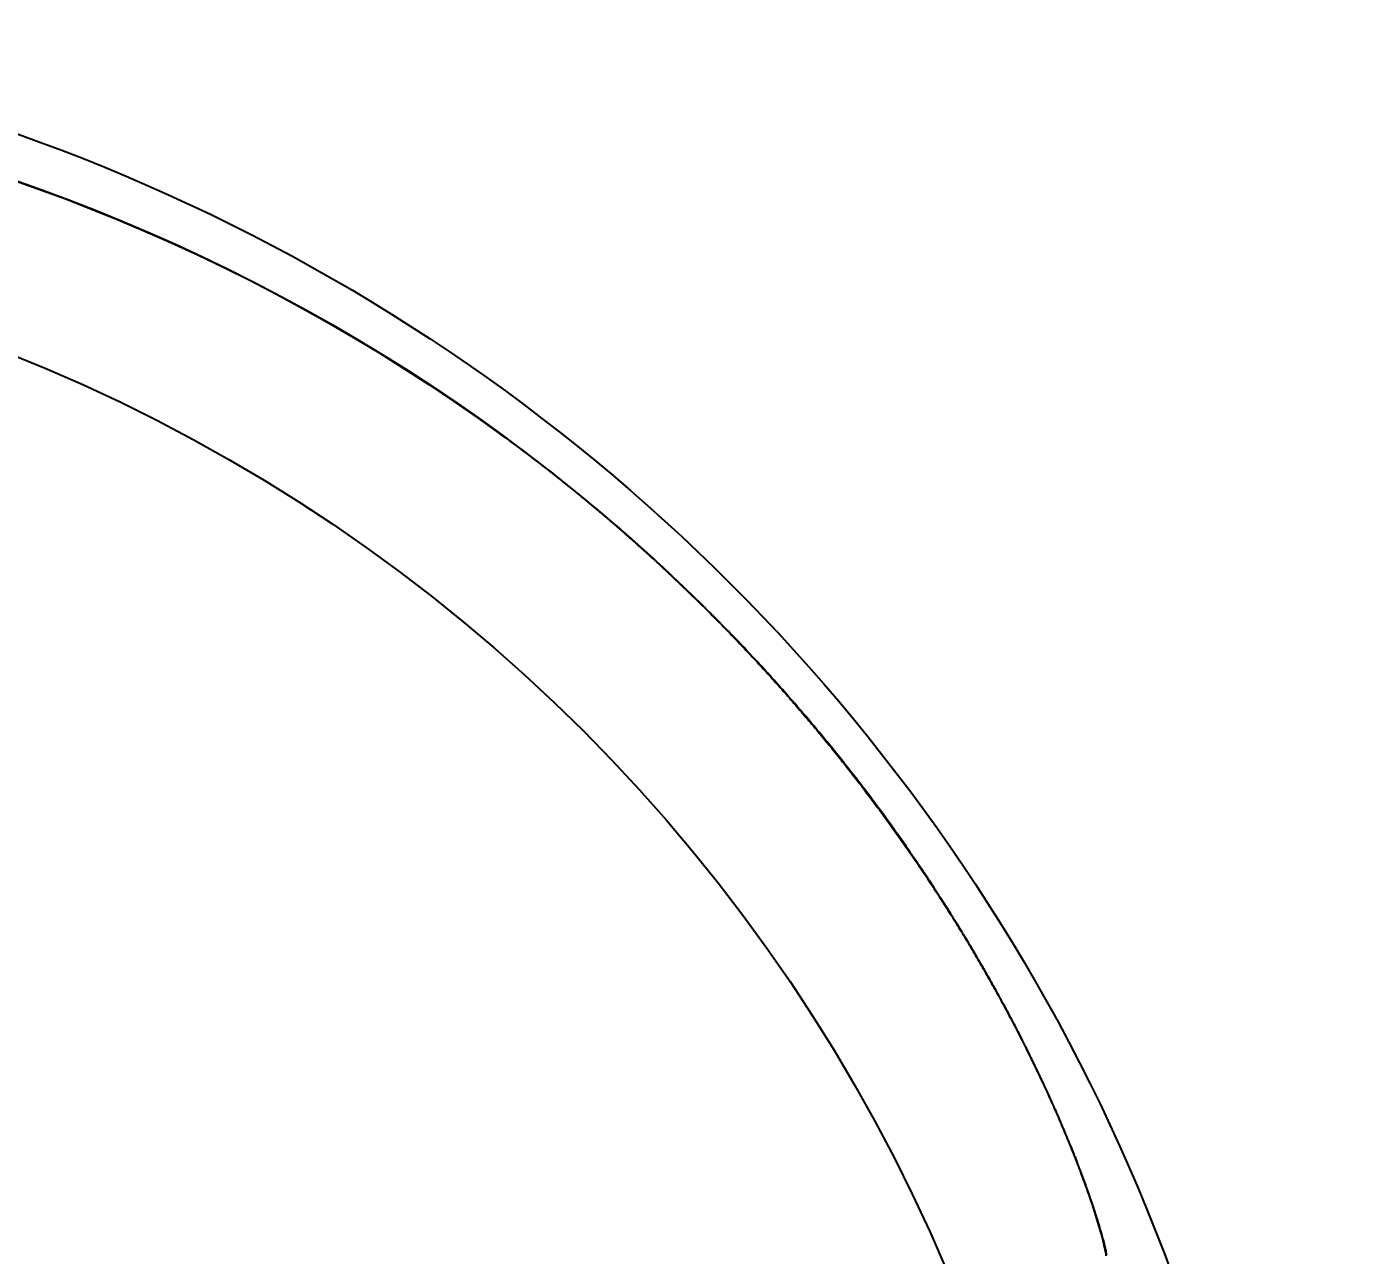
# Model space of a CAD drawing. Header units: millimetres. Extents: x 0 to 5600, y -67 to 2530.
# Drawn here: x 4161.78 to 4194.27, y 1594.87 to 1624.72 of the extents above; entities that cross this region are included whole.
import ezdxf

# ---------------------------------------------------------------- set-up
doc = ezdxf.new("R2010")
doc.units = ezdxf.units.MM
doc.layers.add('내부선 및 부속', color=4, linetype='Continuous')
doc.layers.add('치수선', color=7, linetype='Continuous')
doc.styles.add('____', font='')
doc.styles.get('____').set_extended_font_data('굴림')
doc.dimstyles.new('MSADIM', dxfattribs={"dimtxt": 33, "dimasz": 17, "dimexe": 10, "dimexo": 7.5, "dimgap": 10, "dimtad": 0, "dimtih": 1, "dimtoh": 1, "dimdec": 0, "dimzin": 1, "dimdsep": 46, "dimtxsty": '____', "dimcen": 11.25, "dimadec": 0, "dimazin": 0, "dimtfac": 1, "dimtdec": 0, "dimtix": 1, "dimtmove": 0, "dimatfit": 3, "dimfxl": 1, "dimtolj": 1, "dimtzin": 1, "dimarcsym": 0})

# ---------------------------------------------------------------- blocks, each defined once
blk = doc.blocks.new('*D12')
at = {"layer": '치수선', "color": 0, "linetype": 'Continuous', "lineweight": -2, "transparency": 16777216}
for p, q in [((4076.213, 1776.022), (4076.213, 1863.15)), ((4756.213, 1586.022), (4756.213, 1863.15)), ((4093.213, 1853.15), (4378.933, 1853.15)), ((4739.213, 1853.15), (4453.494, 1853.15))]:
    blk.add_line(p, q, dxfattribs=at)
at = {"layer": '치수선', "color": 0, "linetype": 'Continuous', "transparency": 16777216}
for points in [[(4093.213, 1855.984), (4093.213, 1850.317), (4076.213, 1853.15)], [(4739.213, 1855.984), (4739.213, 1850.317), (4756.213, 1853.15)]]:
    blk.add_solid(points, dxfattribs=at)
at = {"layer": '치수선', "color": 0, "linetype": 'Continuous', "transparency": 16777216, "insert": (4416.213, 1853.15), "char_height": 25, "attachment_point": 5, "style": '____'}
blk.add_mtext('\\A1;680', dxfattribs=at)

msp = doc.modelspace()

# ---------------------------------------------------------------- linework, layer by layer
at = {"layer": '내부선 및 부속', "linetype": 'Continuous', "flags": 128}
for points in [[(4161.392, 1621.012), (4162.047, 1620.782), (4162.7, 1620.541), (4163.351, 1620.289), (4164, 1620.027), (4164.648, 1619.753), (4165.293, 1619.468), (4165.935, 1619.173), (4166.574, 1618.866), (4167.21, 1618.549), (4167.842, 1618.221), (4168.471, 1617.882), (4169.095, 1617.532), (4169.715, 1617.171), (4170.331, 1616.8), (4170.942, 1616.419), (4171.547, 1616.027), (4172.147, 1615.624), (4172.742, 1615.212), (4173.331, 1614.789), (4173.331, 1614.789)], [(4161.488, 1620.987), (4162.143, 1620.755), (4162.796, 1620.512), (4163.448, 1620.258), (4164.098, 1619.994), (4164.746, 1619.718), (4165.391, 1619.432), (4166.034, 1619.134), (4166.673, 1618.826), (4167.309, 1618.506), (4167.942, 1618.176), (4168.571, 1617.835), (4169.196, 1617.483), (4169.816, 1617.12), (4170.431, 1616.747), (4171.042, 1616.363), (4171.648, 1615.969), (4172.248, 1615.564), (4172.842, 1615.15), (4173.43, 1614.725), (4173.43, 1614.725)], [(4173.425, 1614.72), (4173.47, 1614.687), (4173.515, 1614.654), (4173.56, 1614.62), (4173.605, 1614.587), (4173.65, 1614.553), (4173.695, 1614.52), (4173.74, 1614.486), (4173.784, 1614.453), (4173.829, 1614.419), (4173.874, 1614.386), (4173.919, 1614.352), (4173.963, 1614.318), (4174.008, 1614.284), (4174.052, 1614.25), (4174.097, 1614.216), (4174.141, 1614.182), (4174.186, 1614.148), (4174.23, 1614.114), (4174.274, 1614.08), (4174.319, 1614.045), (4174.363, 1614.011), (4174.407, 1613.977), (4174.451, 1613.942), (4174.495, 1613.908), (4174.539, 1613.873), (4174.583, 1613.838), (4174.627, 1613.804), (4174.671, 1613.769), (4174.715, 1613.734), (4174.759, 1613.699), (4174.803, 1613.664), (4174.847, 1613.629), (4174.89, 1613.594), (4174.934, 1613.559), (4174.978, 1613.524), (4175.021, 1613.489), (4175.065, 1613.454), (4175.108, 1613.418), (4175.152, 1613.383), (4175.195, 1613.348), (4175.238, 1613.312), (4175.282, 1613.277), (4175.325, 1613.241), (4175.368, 1613.205), (4175.411, 1613.17), (4175.454, 1613.134), (4175.498, 1613.098), (4175.541, 1613.062), (4175.584, 1613.026), (4175.626, 1612.99), (4175.669, 1612.954), (4175.712, 1612.918), (4175.755, 1612.882), (4175.798, 1612.846), (4175.84, 1612.81), (4175.883, 1612.773), (4175.926, 1612.737), (4175.968, 1612.701), (4176.011, 1612.664), (4176.053, 1612.628), (4176.096, 1612.591), (4176.138, 1612.554), (4176.18, 1612.518), (4176.223, 1612.481), (4176.265, 1612.444), (4176.307, 1612.407), (4176.349, 1612.37), (4176.391, 1612.333), (4176.433, 1612.296), (4176.475, 1612.259), (4176.517, 1612.222), (4176.559, 1612.185), (4176.601, 1612.148), (4176.643, 1612.11), (4176.684, 1612.073), (4176.726, 1612.036), (4176.768, 1611.998), (4176.809, 1611.961), (4176.851, 1611.923), (4176.892, 1611.885), (4176.934, 1611.848), (4176.975, 1611.81), (4177.017, 1611.772), (4177.058, 1611.734), (4177.099, 1611.697), (4177.14, 1611.659), (4177.182, 1611.621), (4177.223, 1611.583), (4177.264, 1611.544), (4177.305, 1611.506), (4177.346, 1611.468), (4177.387, 1611.43), (4177.427, 1611.391), (4177.468, 1611.353), (4177.509, 1611.315), (4177.55, 1611.276), (4177.59, 1611.238), (4177.631, 1611.199), (4177.671, 1611.16), (4177.712, 1611.122), (4177.712, 1611.122), (4177.752, 1611.083), (4177.793, 1611.044), (4177.833, 1611.005), (4177.873, 1610.966), (4177.914, 1610.928), (4177.954, 1610.888), (4177.994, 1610.849), (4178.034, 1610.81), (4178.074, 1610.771), (4178.114, 1610.732), (4178.154, 1610.693), (4178.194, 1610.653), (4178.234, 1610.614), (4178.274, 1610.575), (4178.313, 1610.535), (4178.353, 1610.496), (4178.393, 1610.456), (4178.432, 1610.416), (4178.472, 1610.377), (4178.511, 1610.337), (4178.551, 1610.297), (4178.59, 1610.257), (4178.629, 1610.217), (4178.669, 1610.177), (4178.708, 1610.137), (4178.747, 1610.097), (4178.786, 1610.057), (4178.825, 1610.017), (4178.864, 1609.977), (4178.903, 1609.937), (4178.942, 1609.896), (4178.981, 1609.856), (4179.02, 1609.816), (4179.058, 1609.775), (4179.097, 1609.735), (4179.136, 1609.694), (4179.174, 1609.654), (4179.213, 1609.613), (4179.251, 1609.572), (4179.29, 1609.531), (4179.328, 1609.491), (4179.366, 1609.45), (4179.404, 1609.409), (4179.443, 1609.368), (4179.481, 1609.327), (4179.519, 1609.286), (4179.557, 1609.245), (4179.595, 1609.203), (4179.633, 1609.162), (4179.671, 1609.121), (4179.709, 1609.08), (4179.746, 1609.038), (4179.784, 1608.997), (4179.822, 1608.955), (4179.859, 1608.914), (4179.897, 1608.872), (4179.934, 1608.831), (4179.972, 1608.789), (4180.009, 1608.747), (4180.046, 1608.706), (4180.084, 1608.664), (4180.121, 1608.622), (4180.158, 1608.58), (4180.195, 1608.538), (4180.232, 1608.496), (4180.269, 1608.454), (4180.306, 1608.412), (4180.343, 1608.37), (4180.38, 1608.327), (4180.417, 1608.285), (4180.453, 1608.243), (4180.49, 1608.201), (4180.527, 1608.158), (4180.563, 1608.116), (4180.6, 1608.073), (4180.636, 1608.031), (4180.672, 1607.988), (4180.709, 1607.945), (4180.745, 1607.903), (4180.781, 1607.86), (4180.817, 1607.817), (4180.853, 1607.774), (4180.889, 1607.731), (4180.925, 1607.689), (4180.961, 1607.646), (4180.997, 1607.603), (4181.033, 1607.559), (4181.069, 1607.516), (4181.104, 1607.473), (4181.14, 1607.43), (4181.176, 1607.387), (4181.211, 1607.343), (4181.247, 1607.3), (4181.282, 1607.257), (4181.317, 1607.213), (4181.353, 1607.17), (4181.388, 1607.126), (4181.423, 1607.082), (4181.458, 1607.039), (4181.493, 1606.995), (4181.493, 1606.995), (4181.528, 1606.951), (4181.563, 1606.908), (4181.598, 1606.864), (4181.633, 1606.82), (4181.668, 1606.776), (4181.702, 1606.732), (4181.737, 1606.688), (4181.771, 1606.644), (4181.806, 1606.6), (4181.84, 1606.556), (4181.875, 1606.511), (4181.909, 1606.467), (4181.943, 1606.423), (4181.978, 1606.379), (4182.012, 1606.334), (4182.046, 1606.29), (4182.08, 1606.245), (4182.114, 1606.201), (4182.148, 1606.156), (4182.182, 1606.111), (4182.215, 1606.067), (4182.249, 1606.022), (4182.283, 1605.977), (4182.316, 1605.933), (4182.35, 1605.888), (4182.384, 1605.843), (4182.417, 1605.798), (4182.45, 1605.753), (4182.484, 1605.708), (4182.517, 1605.663), (4182.55, 1605.618), (4182.583, 1605.573), (4182.616, 1605.527), (4182.649, 1605.482), (4182.682, 1605.437), (4182.715, 1605.391), (4182.748, 1605.346), (4182.781, 1605.301), (4182.813, 1605.255), (4182.846, 1605.21), (4182.879, 1605.164), (4182.911, 1605.118), (4182.944, 1605.073), (4182.976, 1605.027), (4183.008, 1604.981), (4183.041, 1604.936), (4183.073, 1604.89), (4183.105, 1604.844), (4183.137, 1604.798), (4183.169, 1604.752), (4183.201, 1604.706), (4183.233, 1604.66), (4183.265, 1604.614), (4183.296, 1604.568), (4183.328, 1604.521), (4183.36, 1604.475), (4183.391, 1604.429), (4183.423, 1604.383), (4183.454, 1604.336), (4183.486, 1604.29), (4183.517, 1604.243), (4183.548, 1604.197), (4183.579, 1604.15), (4183.61, 1604.104), (4183.641, 1604.057), (4183.672, 1604.011), (4183.703, 1603.964), (4183.734, 1603.917), (4183.765, 1603.87), (4183.796, 1603.824), (4183.826, 1603.777), (4183.857, 1603.73), (4183.888, 1603.683), (4183.918, 1603.636), (4183.948, 1603.589), (4183.979, 1603.542), (4184.009, 1603.495), (4184.039, 1603.447), (4184.069, 1603.4), (4184.099, 1603.353), (4184.129, 1603.306), (4184.159, 1603.258), (4184.189, 1603.211), (4184.219, 1603.163), (4184.249, 1603.116), (4184.279, 1603.069), (4184.308, 1603.021), (4184.338, 1602.973), (4184.367, 1602.926), (4184.397, 1602.878), (4184.426, 1602.83), (4184.455, 1602.783), (4184.484, 1602.735), (4184.514, 1602.687), (4184.543, 1602.639), (4184.572, 1602.591), (4184.601, 1602.543), (4184.629, 1602.495), (4184.658, 1602.447), (4184.687, 1602.399), (4184.687, 1602.399), (4184.716, 1602.351), (4184.744, 1602.303), (4184.773, 1602.255), (4184.801, 1602.206), (4184.83, 1602.158), (4184.858, 1602.11), (4184.886, 1602.061), (4184.914, 1602.013), (4184.943, 1601.965), (4184.971, 1601.916), (4184.999, 1601.868), (4185.026, 1601.819), (4185.054, 1601.77), (4185.082, 1601.722), (4185.11, 1601.673), (4185.137, 1601.624), (4185.165, 1601.576), (4185.192, 1601.527), (4185.22, 1601.478), (4185.247, 1601.429), (4185.274, 1601.38), (4185.302, 1601.331), (4185.329, 1601.282), (4185.356, 1601.233), (4185.383, 1601.184), (4185.41, 1601.135), (4185.437, 1601.086), (4185.463, 1601.037), (4185.49, 1600.987), (4185.517, 1600.938), (4185.543, 1600.889), (4185.57, 1600.839), (4185.596, 1600.79), (4185.622, 1600.741), (4185.649, 1600.691), (4185.675, 1600.642), (4185.701, 1600.592), (4185.727, 1600.542), (4185.753, 1600.493), (4185.779, 1600.443), (4185.804, 1600.393), (4185.83, 1600.344), (4185.856, 1600.294), (4185.881, 1600.244), (4185.907, 1600.194), (4185.932, 1600.144), (4185.958, 1600.094), (4185.983, 1600.044), (4186.008, 1599.994), (4186.033, 1599.944), (4186.058, 1599.894), (4186.083, 1599.844), (4186.108, 1599.794), (4186.133, 1599.744), (4186.158, 1599.694), (4186.182, 1599.643), (4186.207, 1599.593), (4186.231, 1599.543), (4186.256, 1599.492), (4186.28, 1599.442), (4186.304, 1599.391), (4186.329, 1599.341), (4186.353, 1599.29), (4186.377, 1599.24), (4186.401, 1599.189), (4186.425, 1599.138), (4186.448, 1599.088), (4186.472, 1599.037), (4186.496, 1598.986), (4186.519, 1598.935), (4186.543, 1598.885), (4186.566, 1598.834), (4186.589, 1598.783), (4186.612, 1598.732), (4186.635, 1598.681), (4186.659, 1598.63), (4186.681, 1598.579), (4186.704, 1598.528), (4186.727, 1598.476), (4186.75, 1598.425), (4186.772, 1598.374), (4186.795, 1598.323), (4186.817, 1598.271), (4186.84, 1598.22), (4186.862, 1598.169), (4186.884, 1598.117), (4186.906, 1598.066), (4186.928, 1598.014), (4186.95, 1597.963), (4186.972, 1597.911), (4186.993, 1597.86), (4187.015, 1597.808), (4187.036, 1597.756), (4187.058, 1597.704), (4187.079, 1597.653), (4187.1, 1597.601), (4187.121, 1597.549), (4187.142, 1597.497), (4187.163, 1597.445), (4187.184, 1597.393), (4187.184, 1597.393), (4187.205, 1597.341), (4187.225, 1597.289), (4187.246, 1597.237), (4187.266, 1597.185), (4187.287, 1597.133), (4187.307, 1597.08), (4187.327, 1597.028), (4187.347, 1596.976), (4187.367, 1596.923), (4187.386, 1596.871), (4187.406, 1596.819), (4187.426, 1596.766), (4187.445, 1596.714), (4187.464, 1596.661), (4187.483, 1596.608), (4187.502, 1596.556), (4187.521, 1596.503), (4187.54, 1596.45), (4187.559, 1596.397), (4187.577, 1596.345), (4187.595, 1596.292), (4187.614, 1596.239), (4187.632, 1596.186), (4187.65, 1596.133), (4187.667, 1596.08), (4187.685, 1596.026), (4187.702, 1595.973), (4187.719, 1595.92), (4187.736, 1595.867), (4187.753, 1595.813), (4187.77, 1595.76), (4187.786, 1595.706), (4187.802, 1595.653), (4187.818, 1595.599), (4187.834, 1595.545), (4187.85, 1595.491), (4187.865, 1595.437), (4187.88, 1595.383), (4187.894, 1595.329), (4187.909, 1595.275), (4187.922, 1595.221), (4187.936, 1595.167), (4187.949, 1595.112), (4187.961, 1595.057), (4187.972, 1595.003), (4187.983, 1594.948), (4187.992, 1594.892), (4187.992, 1594.892)], [(4188.019, 1594.875), (4188.012, 1594.909), (4188.006, 1594.943), (4187.999, 1594.977), (4187.991, 1595.011), (4187.984, 1595.045), (4187.976, 1595.079), (4187.968, 1595.113), (4187.96, 1595.147), (4187.951, 1595.181), (4187.942, 1595.215), (4187.934, 1595.248), (4187.925, 1595.282), (4187.915, 1595.316), (4187.906, 1595.349), (4187.897, 1595.383), (4187.887, 1595.417), (4187.878, 1595.45), (4187.868, 1595.484), (4187.858, 1595.517), (4187.849, 1595.551), (4187.839, 1595.584), (4187.829, 1595.617), (4187.819, 1595.651), (4187.808, 1595.684), (4187.798, 1595.718), (4187.788, 1595.751), (4187.777, 1595.784), (4187.767, 1595.817), (4187.756, 1595.851), (4187.746, 1595.884), (4187.735, 1595.917), (4187.724, 1595.95), (4187.714, 1595.983), (4187.703, 1596.016), (4187.692, 1596.049), (4187.681, 1596.082), (4187.67, 1596.116), (4187.658, 1596.149), (4187.647, 1596.182), (4187.636, 1596.215), (4187.625, 1596.248), (4187.613, 1596.281), (4187.602, 1596.313), (4187.59, 1596.346), (4187.579, 1596.379), (4187.567, 1596.412), (4187.556, 1596.445), (4187.544, 1596.478), (4187.532, 1596.511), (4187.52, 1596.543), (4187.509, 1596.576), (4187.497, 1596.609), (4187.485, 1596.642), (4187.473, 1596.675), (4187.461, 1596.707), (4187.449, 1596.74), (4187.436, 1596.773), (4187.424, 1596.805), (4187.412, 1596.838), (4187.4, 1596.871), (4187.387, 1596.903), (4187.375, 1596.936), (4187.363, 1596.968), (4187.35, 1597.001), (4187.338, 1597.034), (4187.325, 1597.066), (4187.313, 1597.099), (4187.3, 1597.131), (4187.287, 1597.164), (4187.275, 1597.196), (4187.262, 1597.229), (4187.249, 1597.261), (4187.236, 1597.293), (4187.224, 1597.326), (4187.211, 1597.358), (4187.198, 1597.391), (4187.185, 1597.423), (4187.172, 1597.455), (4187.159, 1597.488), (4187.146, 1597.52), (4187.133, 1597.552), (4187.119, 1597.585), (4187.106, 1597.617), (4187.093, 1597.649), (4187.08, 1597.681), (4187.066, 1597.714), (4187.053, 1597.746), (4187.04, 1597.778), (4187.026, 1597.81), (4187.013, 1597.842), (4186.999, 1597.874), (4186.986, 1597.907), (4186.972, 1597.939), (4186.959, 1597.971), (4186.945, 1598.003), (4186.931, 1598.035), (4186.918, 1598.067), (4186.904, 1598.099), (4186.89, 1598.131), (4186.876, 1598.163), (4186.876, 1598.163), (4186.862, 1598.195), (4186.849, 1598.227), (4186.835, 1598.259), (4186.821, 1598.291), (4186.807, 1598.323), (4186.793, 1598.355), (4186.779, 1598.387), (4186.765, 1598.419), (4186.75, 1598.451), (4186.736, 1598.482), (4186.722, 1598.514), (4186.708, 1598.546), (4186.694, 1598.578), (4186.679, 1598.61), (4186.665, 1598.641), (4186.651, 1598.673), (4186.636, 1598.705), (4186.622, 1598.737), (4186.607, 1598.768), (4186.593, 1598.8), (4186.578, 1598.832), (4186.564, 1598.864), (4186.549, 1598.895), (4186.535, 1598.927), (4186.52, 1598.959), (4186.505, 1598.99), (4186.491, 1599.022), (4186.476, 1599.053), (4186.461, 1599.085), (4186.446, 1599.117), (4186.432, 1599.148), (4186.417, 1599.18), (4186.402, 1599.211), (4186.387, 1599.243), (4186.372, 1599.274), (4186.357, 1599.306), (4186.342, 1599.337), (4186.327, 1599.369), (4186.312, 1599.4), (4186.297, 1599.431), (4186.281, 1599.463), (4186.266, 1599.494), (4186.251, 1599.526), (4186.236, 1599.557), (4186.221, 1599.588), (4186.205, 1599.62), (4186.19, 1599.651), (4186.175, 1599.682), (4186.159, 1599.713), (4186.144, 1599.745), (4186.128, 1599.776), (4186.113, 1599.807), (4186.097, 1599.838), (4186.082, 1599.87), (4186.066, 1599.901), (4186.051, 1599.932), (4186.035, 1599.963), (4186.019, 1599.994), (4186.004, 1600.026), (4185.988, 1600.057), (4185.972, 1600.088), (4185.957, 1600.119), (4185.941, 1600.15), (4185.925, 1600.181), (4185.909, 1600.212), (4185.893, 1600.243), (4185.877, 1600.274), (4185.861, 1600.305), (4185.845, 1600.336), (4185.829, 1600.367), (4185.813, 1600.398), (4185.797, 1600.429), (4185.781, 1600.46), (4185.765, 1600.491), (4185.749, 1600.522), (4185.733, 1600.553), (4185.716, 1600.583), (4185.7, 1600.614), (4185.684, 1600.645), (4185.668, 1600.676), (4185.651, 1600.707), (4185.635, 1600.738), (4185.619, 1600.768), (4185.602, 1600.799), (4185.586, 1600.83), (4185.569, 1600.861), (4185.553, 1600.891), (4185.536, 1600.922), (4185.52, 1600.953), (4185.503, 1600.983), (4185.486, 1601.014), (4185.47, 1601.045), (4185.453, 1601.075), (4185.436, 1601.106), (4185.42, 1601.136), (4185.403, 1601.167), (4185.386, 1601.198), (4185.369, 1601.228), (4185.353, 1601.259), (4185.336, 1601.289), (4185.336, 1601.289), (4185.319, 1601.32), (4185.302, 1601.35), (4185.285, 1601.381), (4185.268, 1601.411), (4185.251, 1601.442), (4185.234, 1601.472), (4185.217, 1601.502), (4185.2, 1601.533), (4185.183, 1601.563), (4185.166, 1601.594), (4185.148, 1601.624), (4185.131, 1601.654), (4185.114, 1601.685), (4185.097, 1601.715), (4185.079, 1601.745), (4185.062, 1601.776), (4185.045, 1601.806), (4185.027, 1601.836), (4185.01, 1601.866), (4184.993, 1601.897), (4184.975, 1601.927), (4184.958, 1601.957), (4184.94, 1601.987), (4184.923, 1602.017), (4184.905, 1602.047), (4184.888, 1602.078), (4184.87, 1602.108), (4184.852, 1602.138), (4184.835, 1602.168), (4184.817, 1602.198), (4184.799, 1602.228), (4184.782, 1602.258), (4184.764, 1602.288), (4184.746, 1602.318), (4184.728, 1602.348), (4184.71, 1602.378), (4184.693, 1602.408), (4184.675, 1602.438), (4184.657, 1602.468), (4184.639, 1602.498), (4184.621, 1602.528), (4184.603, 1602.558), (4184.585, 1602.587), (4184.567, 1602.617), (4184.549, 1602.647), (4184.53, 1602.677), (4184.512, 1602.707), (4184.494, 1602.736), (4184.476, 1602.766), (4184.458, 1602.796), (4184.44, 1602.826), (4184.421, 1602.855), (4184.403, 1602.885), (4184.385, 1602.915), (4184.366, 1602.944), (4184.348, 1602.974), (4184.33, 1603.004), (4184.311, 1603.033), (4184.293, 1603.063), (4184.274, 1603.093), (4184.256, 1603.122), (4184.237, 1603.152), (4184.219, 1603.181), (4184.2, 1603.211), (4184.181, 1603.24), (4184.163, 1603.27), (4184.144, 1603.299), (4184.126, 1603.329), (4184.107, 1603.358), (4184.088, 1603.388), (4184.069, 1603.417), (4184.051, 1603.446), (4184.032, 1603.476), (4184.013, 1603.505), (4183.994, 1603.534), (4183.975, 1603.564), (4183.956, 1603.593), (4183.937, 1603.622), (4183.918, 1603.652), (4183.899, 1603.681), (4183.88, 1603.71), (4183.861, 1603.739), (4183.842, 1603.769), (4183.823, 1603.798), (4183.804, 1603.827), (4183.785, 1603.856), (4183.766, 1603.885), (4183.747, 1603.914), (4183.727, 1603.944), (4183.708, 1603.973), (4183.689, 1604.002), (4183.67, 1604.031), (4183.65, 1604.06), (4183.631, 1604.089), (4183.612, 1604.118), (4183.592, 1604.147), (4183.573, 1604.176), (4183.553, 1604.205), (4183.534, 1604.234), (4183.514, 1604.263), (4183.514, 1604.263), (4183.495, 1604.292), (4183.475, 1604.32), (4183.456, 1604.349), (4183.436, 1604.378), (4183.417, 1604.407), (4183.397, 1604.436), (4183.377, 1604.465), (4183.358, 1604.493), (4183.338, 1604.522), (4183.318, 1604.551), (4183.299, 1604.58), (4183.279, 1604.608), (4183.259, 1604.637), (4183.239, 1604.666), (4183.219, 1604.695), (4183.2, 1604.723), (4183.18, 1604.752), (4183.16, 1604.78), (4183.14, 1604.809), (4183.14, 1604.809)], [(4187.992, 1594.892), (4187.997, 1594.862)]]:
    msp.add_lwpolyline(points, dxfattribs=at)
at = {"layer": '내부선 및 부속', "linetype": 'Continuous'}
for radius in [46.195, 41.136]:
    msp.add_circle((4146.213, 1578.522), radius, dxfattribs=at)
for centre, radius, start, end in [((4147.646, 1579.63), 43.541, 53.6972, 53.8508), ((4147.68, 1579.669), 43.497, 52.4659, 53.6997), ((4147.797, 1579.819), 43.307, 49.4834, 52.4684), ((4147.954, 1580.003), 43.066, 47.3004, 49.4828), ((4148.081, 1580.139), 42.879, 45.2948, 47.3021), ((4148.327, 1580.387), 42.53, 43.0232, 45.2948), ((4148.351, 1580.409), 42.497, 41.3833, 43.0247), ((4148.77, 1580.777), 41.939, 39.1664, 41.3837), ((4148.77, 1580.778), 41.938, 37.7593, 39.1653), ((4149.424, 1581.279), 41.116, 35.6987, 37.7658), ((4149.405, 1581.266), 41.138, 34.9107, 35.6982)]:
    msp.add_arc(centre, radius, start, end, dxfattribs=at)

# ---------------------------------------------------------------- dimensions: what is measured, and where the dimension line sits
at = {"layer": '치수선', "linetype": 'Continuous'}
dim = msp.add_linear_dim(base=(4076.213, 1853.15), p1=(4756.213, 1578.522), p2=(4076.213, 1768.522), dimstyle='MSADIM', override={"dimtxt": 25}, dxfattribs=at)
dim.commit()
dim.dimension.update_dxf_attribs({"geometry": '*D12', "text_midpoint": (4416.213, 1853.15)})

doc.saveas('drawing.dxf')
